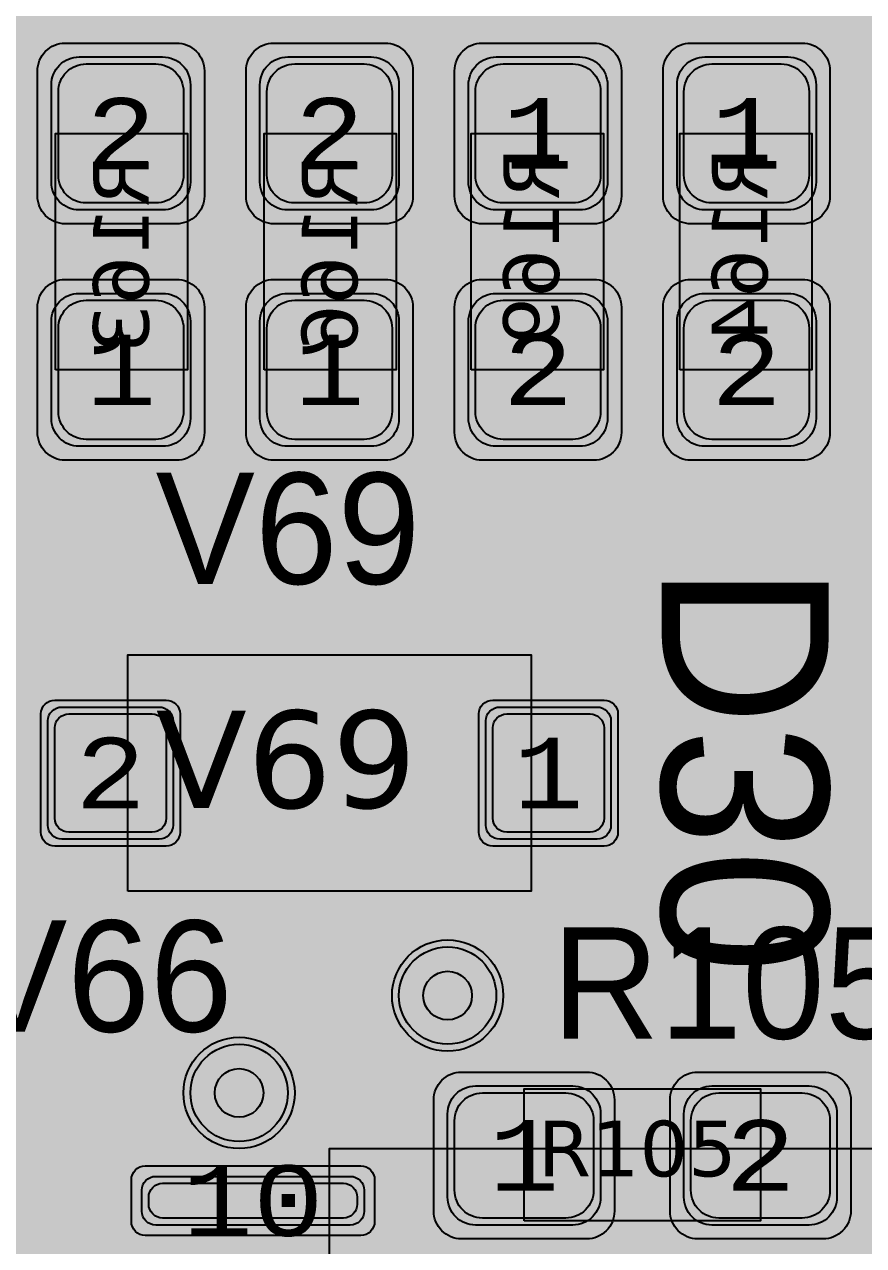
# Model space of a CAD drawing. Extents: x -28 to 199, y -61 to 255.
# Drawn here: x 151.06 to 157.09, y 168.1 to 176.88 of the extents above; entities that cross this region are included whole.
import ezdxf
from ezdxf.enums import TextEntityAlignment as Align

# ---------------------------------------------------------------- set-up
doc = ezdxf.new("R2010")
doc.units = 0
doc.header["$MEASUREMENT"] = 0
for name, color, linetype in [('ASSEMBLY_OUTLINES_BTM', 191, 'CONTINUOUS'), ('ASSEMBLY_OUTLINES_TOP', 102, 'CONTINUOUS'), ('ASSEMBLY_PART_NUMBERS_BTM', 191, 'CONTINUOUS'), ('ASSEMBLY_PART_NUMBERS_TOP', 102, 'CONTINUOUS'), ('ASSEMBLY_REF_DES_BTM', 191, 'CONTINUOUS'), ('ASSEMBLY_REF_DES_TOP', 102, 'CONTINUOUS'), ('DRILL_DRAWING', 21, 'CONTINUOUS'), ('GENERATED_SILKSCREEN_BTM', 255, 'CONTINUOUS'), ('GENERATED_SILKSCREEN_TOP', 140, 'CONTINUOUS'), ('PART_PADS_SMD_BTM', 10, 'CONTINUOUS'), ('PART_PADS_SMD_TOP', 150, 'CONTINUOUS'), ('PIN_NUMBERS_BTM', 8, 'CONTINUOUS'), ('PIN_NUMBERS_TOP', 8, 'CONTINUOUS'), ('PLACEMENT_OUTLINES_BTM', 222, 'CONTINUOUS'), ('PLACEMENT_OUTLINES_TOP', 130, 'CONTINUOUS'), ('PLANE_DATA_LAYER_TOP', 150, 'CONTINUOUS'), ('PLANE_SHAPES_LAYER_2', 230, 'CONTINUOUS'), ('PLANE_SHAPES_LAYER_3', 81, 'CONTINUOUS'), ('PLANE_SHAPES_LAYER_TOP', 150, 'CONTINUOUS'), ('SILKSCREEN_OUTLINES_BTM', 211, 'CONTINUOUS'), ('SILKSCREEN_OUTLINES_TOP', 150, 'CONTINUOUS'), ('SILKSCREEN_REF_DES_BTM', 211, 'CONTINUOUS'), ('SILKSCREEN_REF_DES_TOP', 150, 'CONTINUOUS'), ('SOLDERMASK_PADS_BTM', 12, 'CONTINUOUS'), ('SOLDERMASK_PADS_TOP', 180, 'CONTINUOUS'), ('SOLDERPASTE_PADS_BTM', 12, 'CONTINUOUS'), ('SOLDERPASTE_PADS_TOP', 180, 'CONTINUOUS'), ('TRACES_LAYER_2', 230, 'CONTINUOUS'), ('TRACES_LAYER_BOTTOM', 10, 'CONTINUOUS'), ('TRACES_LAYER_TOP', 150, 'CONTINUOUS'), ('VIA_HOLES_LAYER_2', 30, 'CONTINUOUS'), ('VIA_HOLES_LAYER_3', 30, 'CONTINUOUS'), ('VIA_HOLES_LAYER_BOTTOM', 30, 'CONTINUOUS'), ('VIA_HOLES_LAYER_TOP', 30, 'CONTINUOUS'), ('VIA_PADS_LAYER_2', 230, 'CONTINUOUS'), ('VIA_PADS_LAYER_3', 81, 'CONTINUOUS'), ('VIA_PADS_LAYER_BOTTOM', 10, 'CONTINUOUS'), ('VIA_PADS_LAYER_TOP', 150, 'CONTINUOUS')]:
    doc.layers.add(name, color=color, linetype=linetype)
doc.styles.add('COURIER_NEW', font='COUR.TTF')
doc.styles.add('VERDANA', font='verdana.TTF')
doc.styles.add('VERIBEST_GERBER_0', font='txt')

msp = doc.modelspace()

# ---------------------------------------------------------------- hatches: boundary and pattern name
at = {"layer": 'PLANE_DATA_LAYER_TOP'}
h = msp.add_hatch(color=256, dxfattribs=at)
h.paths.add_polyline_path([(169.5, 170.5762, -0.414213562373095), (169.4238, 170.5), (162.148472, 170.5, -0.1989133663344686), (162.09459, 170.522318), (161.772318, 170.84459, -0.198909955685367), (161.75, 170.898471), (161.75, 172.953862, -0.7480290918849526), (161.890244, 172.995151, 0.7480293216192154), (168.7, 175), (168.7, 175.000019, 0.9899629633385255), (161.300753, 175.074662, -0.4083137291548032), (161.224569, 175), (154.8262, 175, -0.414213562373095), (154.75, 175.0762), (154.75, 176.999992, 0.414213562373095), (154.749992, 177), (150.8262, 177, -0.414213562373095), (150.75, 177.0762), (150.75, 180.551331, -0.198909955685367), (150.772318, 180.605212), (153.144788, 182.977682, -0.1989133663344687), (153.19867, 183), (153.447913, 183, -0.7613576683879826), (153.487003, 182.858391, 0.2639141789224433), (153, 182.000001), (153, 182, 0.6295044454666773), (154.626092, 181.220251, -0.6295033319639212), (154.75, 181.160834), (154.75, 180.750008, 0.414213562373095), (154.750008, 180.75), (169.4238, 180.75, -0.414213562373095), (169.5, 180.6738)], flags=0)
h.paths.add_polyline_path([(155.1, 179.2, -0.9999999999999999), (156.29999999999998, 179.2, -0.9999999999999999)], flags=0)
at = {"layer": 'PLANE_SHAPES_LAYER_2'}
h = msp.add_hatch(color=256, dxfattribs=at)
h.paths.add_polyline_path([(169.5, 129.25), (149.5, 129.25), (142.25, 122), (142.25, 90.5), (147.5, 90.5), (147.5, 80), (154, 80), (154, 69.25), (131.75, 69.25), (131.75, 73.25), (121.25, 73.25), (121.25, 81), (110.5, 81), (110.5, 125.75), (106.5, 125.75), (106.5, 128.75), (93.5, 128.75), (93.5, 120.25), (91.75, 120.25), (91.75, 121.5), (80, 121.5), (80, 118.25), (73.25, 118.25), (73.25, 124.5), (67.5, 124.5), (67.5, 128), (57.75, 128), (57.75, 120.25), (55.25, 120.25), (55.25, 121.5), (47.5, 121.5), (47.5, 119), (35, 119), (35, 134.75), (32.75, 134.75), (32.75, 159.75), (29.25, 159.75), (29.25, 175.25), (22.5, 175.25), (22.5, 195.25), (17.25, 195.25), (17.25, 198), (22.5, 198), (22.5, 216.5), (40.25, 216.5), (40.25, 235.5), (54.5, 235.5), (54.5, 254), (87.25, 254), (87.25, 236.25), (86.25, 236.25), (86.25, 228.75), (81, 228.75), (81, 218.75), (95.25, 218.75), (95.25, 194.5), (87, 194.5), (87, 172), (131.1, 172), (131.1, 208.75), (115.5, 208.75), (115.5, 213.75), (106.75, 213.75), (106.75, 218.75), (110.25, 222.25), (110.25, 226.25), (142.5, 226.25), (142.5, 221.5), (160.5, 221.5), (160.5, 240.75), (169.5, 240.75)])
h.paths.add_polyline_path([(35.5, 149.5), (41.75, 149.5), (41.75, 152), (39.25, 152), (39.25, 154), (37.75, 154), (37.75, 152), (35.5, 152)], flags=16)
h.paths.add_polyline_path([(37.5, 125.75), (37.5, 128.75), (42.75, 128.75), (42.75, 125.75)], flags=16)
h.paths.add_polyline_path([(52, 127.75), (52, 130.75), (54.25, 130.75), (54.25, 127.75)], flags=16)
h.paths.add_polyline_path([(50.75, 219.5), (50.75, 226.5), (71.75, 226.5), (71.75, 219.5)], flags=16)
h.paths.add_polyline_path([(66.5, 150.75), (66.5, 177.5), (72.25, 177.5), (72.25, 150.75)], flags=16)
h.paths.add_polyline_path([(47.25, 185.25), (73, 185.25), (73, 188.25), (70.25, 188.25), (70.25, 191), (47.25, 191)], flags=16)
h.paths.add_polyline_path([(84.5, 208), (84.5, 212.75), (85, 212.75), (85, 208)], flags=16)
h.paths.add_polyline_path([(61.5, 137.25), (87.75, 137.25), (87.75, 140.5), (84.75, 140.5), (84.75, 143), (61.5, 143)], flags=16)
h.paths.add_polyline_path([(88.75, 127), (88.75, 130), (91, 130), (91, 127)], flags=16)
h.paths.add_polyline_path([(85.5, 130.25), (85.5, 132.5), (91, 132.5), (91, 130.25)], flags=16)
h.paths.add_polyline_path([(108.75, 142.25), (135.75, 142.25), (135.75, 145.75), (132.25, 145.75), (132.25, 149), (108.75, 149)], flags=16)
h.paths.add_polyline_path([(114.25, 126.75), (140.75, 126.75), (140.75, 129.75), (137.25, 129.75), (137.25, 133), (114.25, 133)], flags=16)
h.paths.add_polyline_path([(155.25, 180.25), (166.25, 180.25), (166.25, 186.25), (152.25, 186.25), (152.25, 183), (155.25, 183)], flags=16)
at = {"layer": 'PLANE_SHAPES_LAYER_3'}
h = msp.add_hatch(color=256, dxfattribs=at)
h.paths.add_polyline_path([(169.5, 129.25), (149.5, 129.25), (142.25, 122), (142.25, 90.5), (147.5, 90.5), (147.5, 80), (154, 80), (154, 69.25), (131.75, 69.25), (131.75, 73.25), (121.25, 73.25), (121.25, 81), (110.5, 81), (110.5, 125.75), (106.5, 125.75), (106.5, 128.75), (93.5, 128.75), (93.5, 120.25), (91.75, 120.25), (91.75, 121.5), (80, 121.5), (80, 118.25), (73.25, 118.25), (73.25, 124.5), (67.5, 124.5), (67.5, 127.75), (58.25, 127.75), (58.25, 130.25), (88.75, 130.25), (88.75, 127), (91, 127), (91, 132.5), (55, 132.5), (55, 131.25), (52, 131.25), (52, 127.75), (55, 127.75), (55, 127.25), (57.75, 127.25), (57.75, 120.25), (55.25, 120.25), (55.25, 121.5), (47.5, 121.5), (47.5, 119), (35, 119), (35, 134.75), (32.75, 134.75), (32.75, 159.75), (29.25, 159.75), (29.25, 175.25), (22.5, 175.25), (22.5, 195.25), (17.25, 195.25), (17.25, 198), (22.5, 198), (22.5, 216.5), (40.25, 216.5), (40.25, 235.5), (54.5, 235.5), (54.5, 254), (87.25, 254), (87.25, 236.25), (86.25, 236.25), (86.25, 228.75), (81, 228.75), (81, 218.75), (95.25, 218.75), (95.25, 194.5), (87, 194.5), (87, 172), (131.1, 172), (131.1, 208.75), (115.5, 208.75), (115.5, 213.75), (106.75, 213.75), (106.75, 218.75), (110.25, 222.25), (110.25, 226.25), (142.5, 226.25), (142.5, 221.5), (160.5, 221.5), (160.5, 240.75), (169.5, 240.75)])
h.paths.add_polyline_path([(35.5, 149.5), (41.75, 149.5), (41.75, 152), (39.25, 152), (39.25, 154), (37.75, 154), (37.75, 152), (35.5, 152)], flags=16)
h.paths.add_polyline_path([(37.5, 125.75), (37.5, 128.75), (42.75, 128.75), (42.75, 125.75)], flags=16)
h.paths.add_polyline_path([(50.75, 219.5), (50.75, 226.5), (71.75, 226.5), (71.75, 219.5)], flags=16)
h.paths.add_polyline_path([(66.5, 150.75), (66.5, 177.5), (72.25, 177.5), (72.25, 150.75)], flags=16)
h.paths.add_polyline_path([(47.25, 185.25), (73, 185.25), (73, 188.25), (70.25, 188.25), (70.25, 191), (47.25, 191)], flags=16)
h.paths.add_polyline_path([(84.5, 208), (84.5, 212.75), (85, 212.75), (85, 208)], flags=16)
h.paths.add_polyline_path([(61.5, 137.25), (87.75, 137.25), (87.75, 140.5), (84.75, 140.5), (84.75, 143), (61.5, 143)], flags=16)
h.paths.add_polyline_path([(108.75, 142.25), (135.75, 142.25), (135.75, 145.75), (132.25, 145.75), (132.25, 149), (108.75, 149)], flags=16)
h.paths.add_polyline_path([(114.25, 126.75), (140.75, 126.75), (140.75, 129.75), (137.25, 129.75), (137.25, 133), (114.25, 133)], flags=16)
h.paths.add_polyline_path([(155.25, 180.25), (166.25, 180.25), (166.25, 186.25), (152.25, 186.25), (152.25, 183), (155.25, 183)], flags=16)
at = {"layer": 'VIA_HOLES_LAYER_2'}
h = msp.add_hatch(color=256, dxfattribs=at)
edge = h.paths.add_edge_path()
edge.add_arc((154.1, 169.9), 0.175, 0, 360)
h = msp.add_hatch(color=256, dxfattribs=at)
edge = h.paths.add_edge_path()
edge.add_arc((152.6, 169.2), 0.175, 0, 360)
at = {"layer": 'VIA_HOLES_LAYER_3'}
h = msp.add_hatch(color=256, dxfattribs=at)
edge = h.paths.add_edge_path()
edge.add_arc((154.1, 169.9), 0.175, 0, 360)
h = msp.add_hatch(color=256, dxfattribs=at)
edge = h.paths.add_edge_path()
edge.add_arc((152.6, 169.2), 0.175, 0, 360)
at = {"layer": 'VIA_HOLES_LAYER_BOTTOM'}
h = msp.add_hatch(color=256, dxfattribs=at)
edge = h.paths.add_edge_path()
edge.add_arc((154.1, 169.9), 0.175, 0, 360)
h = msp.add_hatch(color=256, dxfattribs=at)
edge = h.paths.add_edge_path()
edge.add_arc((152.6, 169.2), 0.175, 0, 360)
at = {"layer": 'VIA_HOLES_LAYER_TOP'}
h = msp.add_hatch(color=256, dxfattribs=at)
edge = h.paths.add_edge_path()
edge.add_arc((154.1, 169.9), 0.175, 0, 360)
h = msp.add_hatch(color=256, dxfattribs=at)
edge = h.paths.add_edge_path()
edge.add_arc((152.6, 169.2), 0.175, 0, 360)

# ---------------------------------------------------------------- linework, layer by layer
at = {"layer": 'ASSEMBLY_OUTLINES_BTM'}
for points in [[(151.28, 174.4), (151.28, 176.1), (152.23, 176.1), (152.23, 174.4)], [(152.78, 174.4), (152.78, 176.1), (153.73, 176.1), (153.73, 174.4)], [(154.27, 174.4), (154.27, 176.1), (155.22, 176.1), (155.22, 174.4)], [(155.77, 174.4), (155.77, 176.1), (156.72, 176.1), (156.72, 174.4)]]:
    msp.add_lwpolyline(points, close=True, dxfattribs=at)
at = {"layer": 'ASSEMBLY_OUTLINES_BTM', "const_width": 0.2}
msp.add_lwpolyline([(153.25, 162.2), (153.25, 168.8), (157.75, 168.8), (157.75, 162.2)], close=True, dxfattribs=at)
at = {"layer": 'ASSEMBLY_OUTLINES_TOP'}
for points in [[(151.8, 170.65), (151.8, 172.35), (154.7, 172.35), (154.7, 170.65)], [(154.65, 168.28), (154.65, 169.23), (156.35, 169.23), (156.35, 168.28)]]:
    msp.add_lwpolyline(points, close=True, dxfattribs=at)
at = {"layer": 'ASSEMBLY_OUTLINES_TOP', "const_width": 0.1}
msp.add_lwpolyline([(154.25, 170.75), (154.25, 172.25)], dxfattribs=at)
at = {"layer": 'GENERATED_SILKSCREEN_BTM', "const_width": 0.15}
for points in [[(151.280005, 174.966164, 1.1642e-05), (151.279995, 174.966156), (151.279995, 175.533844, 1.1642e-05), (151.280005, 175.533836), (151.280005, 174.966164)], [(152.230005, 174.957902, 1.22306e-05), (152.229995, 174.957911), (152.229995, 175.542089, 1.22306e-05), (152.230005, 175.542098), (152.230005, 174.957902)], [(152.780005, 174.966164, 1.1642e-05), (152.779995, 174.966156), (152.779995, 175.533844, 1.1642e-05), (152.780005, 175.533836), (152.780005, 174.966164)], [(153.730005, 174.957902, 1.22306e-05), (153.729995, 174.957911), (153.729995, 175.542089, 1.22306e-05), (153.730005, 175.542098), (153.730005, 174.957902)], [(154.270005, 174.957911, 1.22306e-05), (154.269995, 174.957902), (154.269995, 175.542098, 1.22306e-05), (154.270005, 175.542089), (154.270005, 174.957911)], [(155.220005, 174.966156, 1.1642e-05), (155.219995, 174.966164), (155.219995, 175.533836, 1.1642e-05), (155.220005, 175.533844), (155.220005, 174.966156)], [(155.770005, 174.957911, 1.22306e-05), (155.769995, 174.957902), (155.769995, 175.542098, 1.22306e-05), (155.770005, 175.542089), (155.770005, 174.957911)], [(156.720005, 174.966156, 1.1642e-05), (156.719995, 174.966164), (156.719995, 175.533836, 1.1642e-05), (156.720005, 175.533844), (156.720005, 174.966156)], [(157.750005, 168.675), (157.749995, 168.675), (157.749995, 168.799995), (153.250005, 168.799995), (153.250005, 168.675), (153.249995, 168.675), (153.249995, 168.8, -0.4142135624), (153.25, 168.800005), (157.75, 168.800005, -0.4142135624), (157.750005, 168.8), (157.750005, 168.675)]]:
    msp.add_lwpolyline(points, format="xyb", dxfattribs=at)
for points in [[(155.64, 172.1918), (155.6376, 172.1978), (155.6364, 172.2014), (155.6352, 172.2074), (155.6352, 172.8146), (155.6376, 172.823), (155.6436, 172.829), (155.6508, 172.8362), (155.6592, 172.8386), (156.8112, 172.8386), (156.8208, 172.8362), (156.8268, 172.829), (156.834, 172.823), (156.8352, 172.8146), (156.8352, 172.2074), (156.8352, 172.2026), (156.834, 172.2002), (156.8328, 172.1966), (156.8304, 172.1918), (156.666, 171.989), (156.6612, 171.9854), (156.6588, 171.9842), (156.6528, 171.9818), (156.6468, 171.9806), (155.8236, 171.9806), (155.8176, 171.9818), (155.814, 171.9842), (155.8104, 171.9842), (155.8092, 171.9854), (155.808, 171.9878), (155.8044, 171.989), (155.64, 172.1918)], [(155.6844, 172.7882), (155.6844, 172.2158), (155.8356, 172.0286), (156.6348, 172.0286), (156.786, 172.2158), (156.786, 172.7882), (155.6844, 172.7882)], [(156.8304, 171.491), (156.666, 171.6938), (156.66, 171.6998), (156.6564, 171.701), (156.6528, 171.701), (156.6444, 171.6998), (156.636, 171.695), (156.63, 171.689), (156.6252, 171.6818), (156.624, 171.6734), (156.6264, 171.665), (156.786, 171.4694), (156.786, 171.0818), (156.6348, 170.8946), (156.4116, 170.8946), (156.2592, 171.0794), (156.2592, 171.2786), (156.2568, 171.2882), (156.252, 171.2942), (156.2436, 171.2978), (156.2352, 171.299), (156.2268, 171.2978), (156.2184, 171.2942), (156.2136, 171.2882), (156.2112, 171.2786), (156.2112, 171.0794), (156.0588, 170.8946), (155.8356, 170.8946), (155.6844, 171.0818), (155.6844, 171.4694), (155.844, 171.665), (155.8464, 171.6734), (155.8452, 171.6818), (155.8416, 171.689), (155.8344, 171.695), (155.8272, 171.6998), (155.8188, 171.701), (155.814, 171.701), (155.8104, 171.6998), (155.8044, 171.6938), (155.64, 171.491), (155.6388, 171.4874), (155.6376, 171.4838), (155.6364, 171.4826), (155.6352, 171.4778), (155.6352, 171.0734), (155.6364, 171.0674), (155.6376, 171.065), (155.6388, 171.0614), (155.64, 171.0578), (155.8044, 170.855), (155.8104, 170.8514), (155.8152, 170.8502), (155.8188, 170.8478), (155.8236, 170.8466), (156.0708, 170.8466), (156.0744, 170.8478), (156.0828, 170.8502), (156.0888, 170.8514), (156.0912, 170.855), (156.2352, 171.0314), (156.3792, 170.855), (156.3816, 170.8538), (156.384, 170.8514), (156.3852, 170.8502), (156.3876, 170.8502), (156.396, 170.8478), (156.3996, 170.8466), (156.6468, 170.8466), (156.6528, 170.8478), (156.6576, 170.8502), (156.6624, 170.8514), (156.666, 170.855), (156.8304, 171.0578), (156.8328, 171.0626), (156.834, 171.0638), (156.834, 171.0674), (156.8352, 171.0686), (156.8352, 171.0698), (156.8352, 171.0734), (156.8352, 171.4778), (156.834, 171.4826), (156.8328, 171.4874), (156.8304, 171.491)], [(155.8044, 170.5586), (155.64, 170.357), (155.6388, 170.3522), (155.6376, 170.3486), (155.6364, 170.3474), (155.6352, 170.3426), (155.6352, 169.9382), (155.6364, 169.9334), (155.6364, 169.9322), (155.6376, 169.931), (155.6388, 169.9274), (155.64, 169.9226), (155.8044, 169.721), (155.8104, 169.7174), (155.8152, 169.7162), (155.8188, 169.7138), (155.8236, 169.7126), (156.6468, 169.7126), (156.6504, 169.7138), (156.6588, 169.7162), (156.6612, 169.7174), (156.666, 169.721), (156.8304, 169.9226), (156.8316, 169.9274), (156.8328, 169.9298), (156.834, 169.9322), (156.8352, 169.9346), (156.8352, 169.9382), (156.8352, 170.3426), (156.834, 170.3474), (156.8328, 170.3522), (156.8304, 170.357), (156.666, 170.5586), (156.6636, 170.561), (156.6624, 170.5634), (156.6588, 170.5658), (156.6504, 170.5682), (156.6468, 170.5694), (155.8236, 170.5694), (155.8188, 170.5682), (155.8152, 170.5658), (155.8104, 170.5634), (155.8044, 170.5586)], [(155.8356, 170.5202), (156.6348, 170.5202), (156.6948, 170.4494), (155.748, 169.8686), (155.6844, 169.9478), (155.6844, 170.3354), (155.8356, 170.5202)], [(156.726, 170.411), (156.786, 170.3354), (156.786, 169.9478), (156.6348, 169.7606), (155.8356, 169.7606), (155.7792, 169.8314), (156.726, 170.411)]]:
    msp.add_lwpolyline(points, dxfattribs=at)
msp.add_lwpolyline([(153.249995, 168.025), (153.249995, 168.175), (153.250005, 168.175), (153.250005, 168.025)], close=True, dxfattribs=at)
at = {"layer": 'GENERATED_SILKSCREEN_TOP', "const_width": 0.15}
for points in [[(152.4268, 172.8464), (152.4052, 172.8464), (152.4004, 172.8472), (152.3964, 172.8496), (152.3924, 172.8528), (152.3908, 172.8576), (152.1308, 173.6248), (152.13, 173.6312), (152.1324, 173.636), (152.1372, 173.64), (152.1428, 173.6432), (152.1484, 173.644), (152.154, 173.6432), (152.1588, 173.6408), (152.162, 173.6352), (152.4156, 172.8808), (152.6708, 173.6352), (152.674, 173.6408), (152.6788, 173.6432), (152.6844, 173.644), (152.69, 173.6432), (152.6956, 173.64), (152.6996, 173.636), (152.7012, 173.6312), (152.7004, 173.6248), (152.442, 172.8576), (152.4396, 172.8528), (152.4348, 172.8496), (152.4316, 172.8472), (152.4268, 172.8464)], [(153.2948, 173.6432), (153.4292, 173.5336), (153.4332, 173.5296), (153.434, 173.5232), (153.4332, 173.5184), (153.4316, 173.5144), (153.4292, 173.5112), (153.4252, 173.508), (153.4212, 173.5056), (153.4172, 173.5048), (153.4132, 173.5048), (153.41, 173.5072), (153.2788, 173.6136), (153.0196, 173.6136), (152.8964, 173.5128), (152.8964, 173.2256), (153.0052, 173.3144), (153.0084, 173.3152), (153.01, 173.316), (153.0108, 173.316), (153.0108, 173.3168), (153.0148, 173.3176), (153.2844, 173.3176), (153.2876, 173.3168), (153.2876, 173.316), (153.2892, 173.316), (153.2916, 173.3152), (153.294, 173.3144), (153.4292, 173.2056), (153.43, 173.2032), (153.4316, 173.2024), (153.4324, 173.2016), (153.4324, 173.2), (153.434, 173.1944), (153.4348, 173.192), (153.4348, 172.972), (153.434, 172.968), (153.4324, 172.9648), (153.4316, 172.9616), (153.4292, 172.9592), (153.2948, 172.8496), (153.2908, 172.848), (153.29, 172.8472), (153.2884, 172.8472), (153.2868, 172.8464), (153.286, 172.8464), (153.2844, 172.8464), (153.0148, 172.8464), (153.0116, 172.8472), (153.0084, 172.848), (153.0052, 172.8496), (152.8708, 172.9592), (152.8692, 172.9608), (152.8676, 172.9616), (152.866, 172.964), (152.8644, 172.9696), (152.8636, 172.972), (152.8636, 173.5208), (152.8644, 173.5248), (152.866, 173.528), (152.8676, 173.5296), (152.8692, 173.5312), (152.8708, 173.5336), (153.0052, 173.6432), (153.0084, 173.644), (153.0108, 173.6448), (153.0116, 173.6456), (153.0148, 173.6464), (153.2844, 173.6464), (153.2876, 173.6456), (153.2884, 173.6456), (153.2892, 173.6448), (153.2916, 173.644), (153.2948, 173.6432)], [(153.7612, 172.8496), (153.6268, 172.9592), (153.6228, 172.9632), (153.622, 172.9656), (153.622, 172.968), (153.6228, 172.9736), (153.626, 172.9792), (153.6292, 172.9832), (153.634, 172.9864), (153.6396, 172.9872), (153.6452, 172.9856), (153.7756, 172.8792), (154.034, 172.8792), (154.1588, 172.98), (154.1588, 173.2672), (154.05, 173.1792), (154.0468, 173.1776), (154.046, 173.1768), (154.0436, 173.176), (154.0404, 173.176), (153.7708, 173.176), (153.7676, 173.176), (153.7628, 173.1776), (153.7612, 173.1792), (153.6268, 173.288), (153.6252, 173.2888), (153.6236, 173.2904), (153.622, 173.2928), (153.6204, 173.2984), (153.6196, 173.3016), (153.6196, 173.5208), (153.6204, 173.5248), (153.622, 173.528), (153.6236, 173.5304), (153.6252, 173.5312), (153.6268, 173.5336), (153.7612, 173.6432), (153.7644, 173.644), (153.7668, 173.6448), (153.7676, 173.6456), (153.7708, 173.6464), (154.0404, 173.6464), (154.0436, 173.6456), (154.0444, 173.6456), (154.0452, 173.6448), (154.0476, 173.644), (154.0508, 173.6432), (154.1852, 173.5336), (154.1876, 173.5296), (154.1884, 173.5264), (154.19, 173.524), (154.1908, 173.5208), (154.1908, 172.972), (154.19, 172.9696), (154.1884, 172.964), (154.1876, 172.9624), (154.1852, 172.9592), (154.0508, 172.8496), (154.0468, 172.848), (154.046, 172.8472), (154.0444, 172.8472), (154.0428, 172.8464), (154.042, 172.8464), (154.0404, 172.8464), (153.7708, 172.8464), (153.7676, 172.8472), (153.7644, 172.848), (153.7612, 172.8496)], [(153.6524, 173.5128), (153.6524, 173.3096), (153.7756, 173.208), (154.034, 173.208), (154.1588, 173.3096), (154.1588, 173.5128), (154.034, 173.6136), (153.7756, 173.6136), (153.6524, 173.5128)], [(152.8964, 173.184), (152.8964, 172.98), (153.0196, 172.8792), (153.278, 172.8792), (153.4028, 172.98), (153.4028, 173.184), (153.278, 173.2856), (153.0196, 173.2856), (152.8964, 173.184)], [(155.8288, 169.6092), (155.8224, 169.6076), (155.8192, 169.6044), (155.8168, 169.5988), (155.816, 169.5924), (155.8168, 169.5868), (155.8192, 169.5812), (155.8224, 169.5772), (155.8288, 169.5764), (156.1408, 169.5764), (156.1464, 169.5772), (156.1512, 169.5812), (156.1536, 169.5868), (156.1544, 169.5924), (156.1536, 169.5988), (156.1512, 169.6044), (156.1464, 169.6076), (156.1408, 169.6092), (156, 169.6092), (156, 170.3604), (155.9992, 170.366), (155.9968, 170.37), (155.9928, 170.3724), (155.9872, 170.3732), (155.9832, 170.374), (155.9792, 170.374), (155.976, 170.3724), (155.9728, 170.3692), (155.8168, 170.15), (155.8144, 170.1444), (155.8144, 170.1388), (155.8168, 170.134), (155.8208, 170.13), (155.8256, 170.1268), (155.8312, 170.1252), (155.8344, 170.1252), (155.8368, 170.126), (155.8408, 170.1308), (155.9688, 170.31), (155.9688, 169.6092), (155.8288, 169.6092)], [(151.0768, 169.6264), (151.0552, 169.6264), (151.0504, 169.6272), (151.0464, 169.6296), (151.0424, 169.6328), (151.0408, 169.6376), (150.7808, 170.4048)], [(150.812, 170.4152), (151.0656, 169.6608), (151.3208, 170.4152), (151.324, 170.4208), (151.3288, 170.4232), (151.3344, 170.424), (151.34, 170.4232), (151.3456, 170.42), (151.3496, 170.416), (151.3512, 170.4112), (151.3504, 170.4048), (151.092, 169.6376), (151.0896, 169.6328), (151.0848, 169.6296), (151.0816, 169.6272), (151.0768, 169.6264)], [(151.9448, 170.4232), (152.0792, 170.3136), (152.0832, 170.3096), (152.084, 170.3032), (152.0832, 170.2984), (152.0816, 170.2944), (152.0792, 170.2912), (152.0752, 170.288), (152.0712, 170.2856), (152.0672, 170.2848), (152.0632, 170.2848), (152.06, 170.2872), (151.9288, 170.3936), (151.6696, 170.3936), (151.5464, 170.2928), (151.5464, 170.0056), (151.6552, 170.0944), (151.6584, 170.0952), (151.66, 170.096), (151.6608, 170.096), (151.6608, 170.0968), (151.6648, 170.0976), (151.9344, 170.0976), (151.9376, 170.0968), (151.9376, 170.096), (151.9392, 170.096), (151.9416, 170.0952), (151.944, 170.0944), (152.0792, 169.9856), (152.08, 169.9832), (152.0816, 169.9824), (152.0824, 169.9816), (152.0824, 169.98), (152.084, 169.9744), (152.0848, 169.972), (152.0848, 169.752), (152.084, 169.748), (152.0824, 169.7448), (152.0816, 169.7416), (152.0792, 169.7392), (151.9448, 169.6296), (151.9408, 169.628), (151.94, 169.6272), (151.9384, 169.6272), (151.9368, 169.6264), (151.936, 169.6264), (151.9344, 169.6264), (151.6648, 169.6264), (151.6616, 169.6272), (151.6584, 169.628), (151.6552, 169.6296), (151.5208, 169.7392), (151.5192, 169.7408), (151.5176, 169.7416), (151.516, 169.744), (151.5144, 169.7496), (151.5136, 169.752), (151.5136, 170.3008), (151.5144, 170.3048), (151.516, 170.308), (151.5176, 170.3096), (151.5192, 170.3112), (151.5208, 170.3136), (151.6552, 170.4232), (151.6584, 170.424), (151.6608, 170.4248), (151.6616, 170.4256), (151.6648, 170.4264), (151.9344, 170.4264), (151.9376, 170.4256), (151.9384, 170.4256), (151.9392, 170.4248), (151.9416, 170.424), (151.9448, 170.4232)], [(152.7008, 170.4232), (152.8352, 170.3136), (152.8392, 170.3096), (152.84, 170.3032), (152.8392, 170.2984), (152.8376, 170.2944), (152.8352, 170.2912), (152.8312, 170.288), (152.8272, 170.2856), (152.8232, 170.2848), (152.8192, 170.2848), (152.816, 170.2872), (152.6848, 170.3936), (152.4256, 170.3936), (152.3024, 170.2928), (152.3024, 170.0056), (152.4112, 170.0944), (152.4144, 170.0952), (152.416, 170.096), (152.4168, 170.096), (152.4168, 170.0968), (152.4208, 170.0976), (152.6904, 170.0976), (152.6936, 170.0968), (152.6936, 170.096), (152.6952, 170.096), (152.6976, 170.0952), (152.7, 170.0944), (152.8352, 169.9856), (152.836, 169.9832), (152.8376, 169.9824), (152.8384, 169.9816), (152.8384, 169.98), (152.84, 169.9744), (152.8408, 169.972), (152.8408, 169.752), (152.84, 169.748), (152.8384, 169.7448), (152.8376, 169.7416), (152.8352, 169.7392), (152.7008, 169.6296), (152.6968, 169.628), (152.696, 169.6272), (152.6944, 169.6272), (152.6928, 169.6264), (152.692, 169.6264), (152.6904, 169.6264), (152.4208, 169.6264), (152.4176, 169.6272), (152.4144, 169.628), (152.4112, 169.6296), (152.2768, 169.7392), (152.2752, 169.7408), (152.2736, 169.7416), (152.272, 169.744), (152.2704, 169.7496), (152.2696, 169.752), (152.2696, 170.3008), (152.2704, 170.3048), (152.272, 170.308), (152.2736, 170.3096), (152.2752, 170.3112), (152.2768, 170.3136), (152.4112, 170.4232), (152.4144, 170.424), (152.4168, 170.4248), (152.4176, 170.4256), (152.4208, 170.4264), (152.6904, 170.4264), (152.6936, 170.4256), (152.6944, 170.4256), (152.6952, 170.4248), (152.6976, 170.424), (152.7008, 170.4232)], [(155.524, 170.0724), (155.5264, 170.074), (155.5272, 170.078), (155.5296, 170.082), (155.5296, 170.086), (155.5296, 170.2508), (155.5296, 170.2548), (155.5272, 170.2572), (155.5272, 170.2596), (155.5264, 170.2604), (155.5256, 170.2612), (155.524, 170.2628), (155.388, 170.3732), (155.384, 170.3748), (155.3808, 170.3756), (155.3776, 170.3764), (154.9744, 170.3764), (154.9672, 170.3748), (154.9624, 170.3708), (154.9584, 170.366), (154.9568, 170.3604), (154.9568, 169.5924), (154.9584, 169.586), (154.9624, 169.582), (154.9672, 169.5796), (154.9728, 169.5788), (154.9792, 169.5796), (154.9848, 169.582), (154.9888, 169.586), (154.9904, 169.5924), (154.9904, 169.9604), (155.3664, 169.9604), (155.4976, 169.5876), (155.5008, 169.582), (155.5064, 169.5788), (155.5128, 169.578), (155.5176, 169.5796), (155.5224, 169.582), (155.5264, 169.586), (155.5288, 169.5916), (155.5272, 169.598), (155.396, 169.9708), (155.524, 170.0724)], [(154.9904, 170.3436), (155.3728, 170.3436), (155.4976, 170.2428), (155.4976, 170.094), (155.3728, 169.9924), (154.9904, 169.9924), (154.9904, 170.3436)], [(156.4488, 170.2636), (156.5832, 170.3732), (156.5864, 170.374), (156.5888, 170.3748), (156.5896, 170.3756), (156.5928, 170.3764), (156.8624, 170.3764), (156.8656, 170.3756), (156.8664, 170.3756), (156.8672, 170.3748), (156.8696, 170.374), (156.8728, 170.3732), (157.0072, 170.2636), (157.0096, 170.2596), (157.0104, 170.2564), (157.012, 170.254), (157.0128, 170.2508), (157.0128, 169.702), (157.012, 169.6996), (157.0104, 169.694), (157.0096, 169.6924), (157.0072, 169.6892), (156.8728, 169.5796), (156.8696, 169.5788), (156.868, 169.578), (156.8664, 169.5772), (156.8648, 169.5764), (156.8624, 169.5764), (156.5928, 169.5764), (156.5896, 169.5772), (156.5864, 169.578), (156.5832, 169.5796), (156.4488, 169.6892), (156.4472, 169.6908), (156.4456, 169.6916), (156.444, 169.694), (156.4424, 169.6996), (156.4416, 169.702), (156.4416, 170.2508), (156.4424, 170.254), (156.444, 170.2564), (156.4456, 170.2596), (156.4488, 170.2636)], [(156.4744, 170.2428), (156.4744, 169.71), (156.5216, 169.67), (156.9088, 170.3012), (156.856, 170.3436), (156.5976, 170.3436), (156.4744, 170.2428)], [(156.5472, 169.6492), (156.5976, 169.6092), (156.856, 169.6092), (156.9808, 169.71), (156.9808, 170.2428), (156.9336, 170.2804), (156.5472, 169.6492)], [(151.5464, 169.964), (151.5464, 169.76), (151.6696, 169.6592), (151.928, 169.6592), (152.0528, 169.76), (152.0528, 169.964), (151.928, 170.0656), (151.6696, 170.0656), (151.5464, 169.964)], [(152.3024, 169.964), (152.3024, 169.76), (152.4256, 169.6592), (152.684, 169.6592), (152.8088, 169.76), (152.8088, 169.964), (152.684, 170.0656), (152.4256, 170.0656), (152.3024, 169.964)]]:
    msp.add_lwpolyline(points, dxfattribs=at)
for points in [[(154.700005, 172.05), (154.699995, 172.05), (154.699995, 172.349995), (151.800005, 172.349995), (151.800005, 172.05), (151.799995, 172.05), (151.799995, 172.35, -0.4142135624), (151.8, 172.350005), (154.7, 172.350005, -0.4142135624), (154.700005, 172.35), (154.700005, 172.05)], [(154.700005, 170.65, -0.4142135624), (154.7, 170.649995), (151.8, 170.649995, -0.4142135624), (151.799995, 170.65), (151.799995, 170.95), (151.800005, 170.95), (151.800005, 170.650005), (154.699995, 170.650005), (154.699995, 170.95), (154.700005, 170.95), (154.700005, 170.65)], [(155.792098, 169.230005, 1.22306e-05), (155.792089, 169.229995), (155.207911, 169.229995, 1.22306e-05), (155.207902, 169.230005), (155.792098, 169.230005)], [(155.783844, 168.279995), (155.216156, 168.279995, 1.1642e-05), (155.216164, 168.280005), (155.783836, 168.280005, 1.1642e-05), (155.783844, 168.279995)]]:
    msp.add_lwpolyline(points, format="xyb", dxfattribs=at)
at = {"layer": 'PART_PADS_SMD_BTM'}
for points in [[(151.45, 175.55, -0.4142135624), (151.25, 175.75), (151.25, 176.45, -0.4142135624), (151.45, 176.65), (152.05, 176.65, -0.4142135624), (152.25, 176.45), (152.25, 175.75, -0.4142135624), (152.05, 175.55)], [(152.95, 175.55, -0.4142135624), (152.75, 175.75), (152.75, 176.45, -0.4142135624), (152.95, 176.65), (153.55, 176.65, -0.4142135624), (153.75, 176.45), (153.75, 175.75, -0.4142135624), (153.55, 175.55)], [(155.05, 176.65, -0.4142135624), (155.25, 176.45), (155.25, 175.75, -0.4142135624), (155.05, 175.55), (154.45, 175.55, -0.4142135624), (154.25, 175.75), (154.25, 176.45, -0.4142135624), (154.45, 176.65)], [(156.55, 176.65, -0.4142135624), (156.75, 176.45), (156.75, 175.75, -0.4142135624), (156.55, 175.55), (155.95, 175.55, -0.4142135624), (155.75, 175.75), (155.75, 176.45, -0.4142135624), (155.95, 176.65)], [(151.45, 173.85, -0.4142135624), (151.25, 174.05), (151.25, 174.75, -0.4142135624), (151.45, 174.95), (152.05, 174.95, -0.4142135624), (152.25, 174.75), (152.25, 174.05, -0.4142135624), (152.05, 173.85)], [(152.95, 173.85, -0.4142135624), (152.75, 174.05), (152.75, 174.75, -0.4142135624), (152.95, 174.95), (153.55, 174.95, -0.4142135624), (153.75, 174.75), (153.75, 174.05, -0.4142135624), (153.55, 173.85)], [(155.05, 174.95, -0.4142135624), (155.25, 174.75), (155.25, 174.05, -0.4142135624), (155.05, 173.85), (154.45, 173.85, -0.4142135624), (154.25, 174.05), (154.25, 174.75, -0.4142135624), (154.45, 174.95)], [(156.55, 174.95, -0.4142135624), (156.75, 174.75), (156.75, 174.05, -0.4142135624), (156.55, 173.85), (155.95, 173.85, -0.4142135624), (155.75, 174.05), (155.75, 174.75, -0.4142135624), (155.95, 174.95)], [(151.9, 168.5, -0.4142135624), (152, 168.6), (153.4, 168.6, -0.4142135624), (153.5, 168.5), (153.5, 168.35, -0.4142135624), (153.4, 168.25), (152, 168.25, -0.4142135624), (151.9, 168.35)]]:
    msp.add_lwpolyline(points, format="xyb", close=True, dxfattribs=at)
at = {"layer": 'PART_PADS_SMD_TOP'}
for points in [[(152.025, 171.975, -0.4142135624), (152.125, 171.875), (152.125, 171.125, -0.4142135624), (152.025, 171.025), (151.325, 171.025, -0.4142135624), (151.225, 171.125), (151.225, 171.875, -0.4142135624), (151.325, 171.975)], [(155.175, 171.975, -0.4142135624), (155.275, 171.875), (155.275, 171.125, -0.4142135624), (155.175, 171.025), (154.475, 171.025, -0.4142135624), (154.375, 171.125), (154.375, 171.875, -0.4142135624), (154.475, 171.975)], [(154.1, 169.05, -0.4142135624), (154.3, 169.25), (155, 169.25, -0.4142135624), (155.2, 169.05), (155.2, 168.45, -0.4142135624), (155, 168.25), (154.3, 168.25, -0.4142135624), (154.1, 168.45)], [(155.8, 169.05, -0.4142135624), (156, 169.25), (156.7, 169.25, -0.4142135624), (156.9, 169.05), (156.9, 168.45, -0.4142135624), (156.7, 168.25), (156, 168.25, -0.4142135624), (155.8, 168.45)]]:
    msp.add_lwpolyline(points, format="xyb", close=True, dxfattribs=at)
at = {"layer": 'PLACEMENT_OUTLINES_BTM'}
for points in [[(151.28, 174.4), (151.28, 176.1), (152.23, 176.1), (152.23, 174.4)], [(152.78, 174.4), (152.78, 176.1), (153.73, 176.1), (153.73, 174.4)], [(154.27, 174.4), (154.27, 176.1), (155.22, 176.1), (155.22, 174.4)], [(155.77, 174.4), (155.77, 176.1), (156.72, 176.1), (156.72, 174.4)], [(153.25, 162.2), (153.25, 168.8), (157.75, 168.8), (157.75, 162.2)]]:
    msp.add_lwpolyline(points, close=True, dxfattribs=at)
at = {"layer": 'PLACEMENT_OUTLINES_TOP'}
for points in [[(151.8, 170.65), (151.8, 172.35), (154.7, 172.35), (154.7, 170.65)], [(154.65, 168.28), (154.65, 169.23), (156.35, 169.23), (156.35, 168.28)]]:
    msp.add_lwpolyline(points, close=True, dxfattribs=at)
at = {"layer": 'PLANE_SHAPES_LAYER_TOP'}
msp.add_solid([(154.75, 175), (169.75, 175), (154.75, 180.75), (169.75, 180.75)], dxfattribs=at)
at = {"layer": 'SILKSCREEN_OUTLINES_BTM'}
for points in [[(151.28, 174.4), (151.28, 176.1), (152.23, 176.1), (152.23, 174.4)], [(152.78, 174.4), (152.78, 176.1), (153.73, 176.1), (153.73, 174.4)], [(154.27, 174.4), (154.27, 176.1), (155.22, 176.1), (155.22, 174.4)], [(155.77, 174.4), (155.77, 176.1), (156.72, 176.1), (156.72, 174.4)], [(153.25, 162.2), (153.25, 168.8), (157.75, 168.8), (157.75, 162.2)]]:
    msp.add_lwpolyline(points, close=True, dxfattribs=at)
at = {"layer": 'SILKSCREEN_OUTLINES_TOP'}
for points in [[(151.8, 170.65), (151.8, 172.35), (154.7, 172.35), (154.7, 170.65)], [(154.65, 168.28), (154.65, 169.23), (156.35, 169.23), (156.35, 168.28)]]:
    msp.add_lwpolyline(points, close=True, dxfattribs=at)
at = {"layer": 'SOLDERMASK_PADS_BTM'}
for points in [[(151.35, 175.45, -0.4142135624), (151.15, 175.65), (151.15, 176.55, -0.4142135624), (151.35, 176.75), (152.15, 176.75, -0.4142135624), (152.35, 176.55), (152.35, 175.65, -0.4142135624), (152.15, 175.45)], [(152.85, 175.45, -0.4142135624), (152.65, 175.65), (152.65, 176.55, -0.4142135624), (152.85, 176.75), (153.65, 176.75, -0.4142135624), (153.85, 176.55), (153.85, 175.65, -0.4142135624), (153.65, 175.45)], [(155.15, 176.75, -0.4142135624), (155.35, 176.55), (155.35, 175.65, -0.4142135624), (155.15, 175.45), (154.35, 175.45, -0.4142135624), (154.15, 175.65), (154.15, 176.55, -0.4142135624), (154.35, 176.75)], [(156.65, 176.75, -0.4142135624), (156.85, 176.55), (156.85, 175.65, -0.4142135624), (156.65, 175.45), (155.85, 175.45, -0.4142135624), (155.65, 175.65), (155.65, 176.55, -0.4142135624), (155.85, 176.75)], [(151.35, 173.75, -0.4142135624), (151.15, 173.95), (151.15, 174.85, -0.4142135624), (151.35, 175.05), (152.15, 175.05, -0.4142135624), (152.35, 174.85), (152.35, 173.95, -0.4142135624), (152.15, 173.75)], [(152.85, 173.75, -0.4142135624), (152.65, 173.95), (152.65, 174.85, -0.4142135624), (152.85, 175.05), (153.65, 175.05, -0.4142135624), (153.85, 174.85), (153.85, 173.95, -0.4142135624), (153.65, 173.75)], [(155.15, 175.05, -0.4142135624), (155.35, 174.85), (155.35, 173.95, -0.4142135624), (155.15, 173.75), (154.35, 173.75, -0.4142135624), (154.15, 173.95), (154.15, 174.85, -0.4142135624), (154.35, 175.05)], [(156.65, 175.05, -0.4142135624), (156.85, 174.85), (156.85, 173.95, -0.4142135624), (156.65, 173.75), (155.85, 173.75, -0.4142135624), (155.65, 173.95), (155.65, 174.85, -0.4142135624), (155.85, 175.05)], [(151.825, 168.575, -0.4142135624), (151.925, 168.675), (153.475, 168.675, -0.4142135624), (153.575, 168.575), (153.575, 168.275, -0.4142135624), (153.475, 168.175), (151.925, 168.175, -0.4142135624), (151.825, 168.275)]]:
    msp.add_lwpolyline(points, format="xyb", close=True, dxfattribs=at)
at = {"layer": 'SOLDERMASK_PADS_TOP'}
for points in [[(152.075, 172.025, -0.4142135624), (152.175, 171.925), (152.175, 171.075, -0.4142135624), (152.075, 170.975), (151.275, 170.975, -0.4142135624), (151.175, 171.075), (151.175, 171.925, -0.4142135624), (151.275, 172.025)], [(155.225, 172.025, -0.4142135624), (155.325, 171.925), (155.325, 171.075, -0.4142135624), (155.225, 170.975), (154.425, 170.975, -0.4142135624), (154.325, 171.075), (154.325, 171.925, -0.4142135624), (154.425, 172.025)], [(154, 169.15, -0.4142135624), (154.2, 169.35), (155.1, 169.35, -0.4142135624), (155.3, 169.15), (155.3, 168.35, -0.4142135624), (155.1, 168.15), (154.2, 168.15, -0.4142135624), (154, 168.35)], [(155.7, 169.15, -0.4142135624), (155.9, 169.35), (156.8, 169.35, -0.4142135624), (157, 169.15), (157, 168.35, -0.4142135624), (156.8, 168.15), (155.9, 168.15, -0.4142135624), (155.7, 168.35)]]:
    msp.add_lwpolyline(points, format="xyb", close=True, dxfattribs=at)
at = {"layer": 'SOLDERPASTE_PADS_BTM'}
for points in [[(151.5, 175.6, -0.4142135624), (151.3, 175.8), (151.3, 176.4, -0.4142135624), (151.5, 176.6), (152, 176.6, -0.4142135624), (152.2, 176.4), (152.2, 175.8, -0.4142135624), (152, 175.6)], [(153, 175.6, -0.4142135624), (152.8, 175.8), (152.8, 176.4, -0.4142135624), (153, 176.6), (153.5, 176.6, -0.4142135624), (153.7, 176.4), (153.7, 175.8, -0.4142135624), (153.5, 175.6)], [(155, 176.6, -0.4142135624), (155.2, 176.4), (155.2, 175.8, -0.4142135624), (155, 175.6), (154.5, 175.6, -0.4142135624), (154.3, 175.8), (154.3, 176.4, -0.4142135624), (154.5, 176.6)], [(156.5, 176.6, -0.4142135624), (156.7, 176.4), (156.7, 175.8, -0.4142135624), (156.5, 175.6), (156, 175.6, -0.4142135624), (155.8, 175.8), (155.8, 176.4, -0.4142135624), (156, 176.6)], [(151.5, 173.9, -0.4142135624), (151.3, 174.1), (151.3, 174.7, -0.4142135624), (151.5, 174.9), (152, 174.9, -0.4142135624), (152.2, 174.7), (152.2, 174.1, -0.4142135624), (152, 173.9)], [(153, 173.9, -0.4142135624), (152.8, 174.1), (152.8, 174.7, -0.4142135624), (153, 174.9), (153.5, 174.9, -0.4142135624), (153.7, 174.7), (153.7, 174.1, -0.4142135624), (153.5, 173.9)], [(155, 174.9, -0.4142135624), (155.2, 174.7), (155.2, 174.1, -0.4142135624), (155, 173.9), (154.5, 173.9, -0.4142135624), (154.3, 174.1), (154.3, 174.7, -0.4142135624), (154.5, 174.9)], [(156.5, 174.9, -0.4142135624), (156.7, 174.7), (156.7, 174.1, -0.4142135624), (156.5, 173.9), (156, 173.9, -0.4142135624), (155.8, 174.1), (155.8, 174.7, -0.4142135624), (156, 174.9)], [(151.95, 168.45, -0.4142135624), (152.05, 168.55), (153.35, 168.55, -0.4142135624), (153.45, 168.45), (153.45, 168.4, -0.4142135624), (153.35, 168.3), (152.05, 168.3, -0.4142135624), (151.95, 168.4)]]:
    msp.add_lwpolyline(points, format="xyb", close=True, dxfattribs=at)
at = {"layer": 'SOLDERPASTE_PADS_TOP'}
for points in [[(151.975, 171.925, -0.4142135624), (152.075, 171.825), (152.075, 171.175, -0.4142135624), (151.975, 171.075), (151.375, 171.075, -0.4142135624), (151.275, 171.175), (151.275, 171.825, -0.4142135624), (151.375, 171.925)], [(155.125, 171.925, -0.4142135624), (155.225, 171.825), (155.225, 171.175, -0.4142135624), (155.125, 171.075), (154.525, 171.075, -0.4142135624), (154.425, 171.175), (154.425, 171.825, -0.4142135624), (154.525, 171.925)], [(154.15, 169, -0.4142135624), (154.35, 169.2), (154.95, 169.2, -0.4142135624), (155.15, 169), (155.15, 168.5, -0.4142135624), (154.95, 168.3), (154.35, 168.3, -0.4142135624), (154.15, 168.5)], [(155.85, 169, -0.4142135624), (156.05, 169.2), (156.65, 169.2, -0.4142135624), (156.85, 169), (156.85, 168.5, -0.4142135624), (156.65, 168.3), (156.05, 168.3, -0.4142135624), (155.85, 168.5)]]:
    msp.add_lwpolyline(points, format="xyb", close=True, dxfattribs=at)
at = {"layer": 'TRACES_LAYER_2', "const_width": 0.254}
for points in [[(151.3, 167.6), (151.3, 168.971234), (150.906672, 169.364562), (150.906672, 192.199555), (141.616204, 201.490023), (141.616204, 211.112144), (139.706503, 213.021845), (126.749389, 213.021845), (122.451732, 217.319502), (122.451732, 217.777034), (121.247766, 218.981), (109.381, 218.981), (108.2, 217.8)], [(142.023, 211.276691), (142.023, 201.65457), (151.377814, 192.299756), (151.377814, 169.464763), (151.977, 168.865577), (151.977, 163.680423), (152.077, 163.580423), (152.077, 163.019577), (151.977, 162.919577), (151.977, 157.886505), (127, 132.909505), (127, 121.8)], [(152.2, 139.9), (151.3, 140.8), (151.3, 142.442577), (149.623, 144.119577), (149.623, 151.973), (154.223, 156.573), (154.223, 157.571844), (154.932156, 158.281), (155.08679, 158.281), (155.7, 158.89421), (155.7, 179.2)], [(154.1, 164.2), (153.345514, 164.954486), (153.345514, 169.145514), (154.1, 169.9)]]:
    msp.add_lwpolyline(points, dxfattribs=at)
at = {"layer": 'TRACES_LAYER_BOTTOM'}
for points, const_width in [([(153.25, 176.1), (153.25, 176.811293), (154.50303, 178.064323), (154.50303, 179.265944), (155.409071, 180.171985), (156.606379, 180.171985), (157.682516, 181.248122), (157.682516, 183.142516), (159.08, 184.54)], 0.35), ([(156.25, 176.1), (156.25, 177.488011), (160.35, 181.588011), (160.35, 183.27), (161.62, 184.54)], 0.35), ([(156.54, 182), (155.77986, 181.23986), (155.110611, 181.23986), (154.146691, 180.27594), (153.280872, 180.27594), (151.75, 178.745068), (151.75, 176.1)], 0.35), ([(154.75, 176.1), (154.75, 176.995994), (158.353801, 180.599795), (158.353801, 181.273801), (159.08, 182)], 0.35), ([(158.3, 163.875), (157.223, 163.875), (154.42675, 166.67125), (154.42675, 166.704475), (154.360283, 166.770942), (154.360283, 168.753005), (153.473, 169.640288), (153.473, 170.243896), (150.25, 173.466896), (150.25, 174.4)], 0.254), ([(158.3, 164.525), (157.177568, 164.525), (154.764283, 166.938285), (154.764283, 170.478136), (151.75, 173.492419), (151.75, 174.4)], 0.254), ([(158.3, 165.175), (157.098911, 165.175), (155.168283, 167.105628), (155.168283, 171.594938), (153.25, 173.513221), (153.25, 174.4)], 0.254), ([(154.75, 174.4), (154.75, 173.386261), (155.813984, 172.322277), (155.813984, 167.076702), (157.065686, 165.825), (158.3, 165.825)], 0.254), ([(158.3, 166.475), (157.236159, 166.475), (156.25, 167.461159), (156.25, 174.4)], 0.254), ([(158.3, 167.125), (157.223, 167.125), (156.819, 167.529), (156.819, 170.307174), (157.75, 171.238174), (157.75, 174.4)], 0.254), ([(152.7, 168.425), (152.7, 169.1), (152.6, 169.2)], 0.254), ([(128.2, 163.475), (131.990306, 163.475), (134.125814, 165.610508), (144.066344, 165.610508), (146.916836, 168.461), (151.35584, 168.461), (152.04184, 167.775), (152.7, 167.775)], 0.254)]:
    msp.add_lwpolyline(points, dxfattribs=dict(at, const_width=const_width))
at = {"layer": 'TRACES_LAYER_TOP'}
for points, const_width in [([(145.825, 175.75), (146.552, 175.75), (146.552, 175.734839), (148.961783, 173.325056), (158.690812, 173.325056), (163.45, 168.565868), (163.45, 167.1)], 0.35), ([(160.1, 173), (159.656644, 173.443356), (159.633388, 173.443356), (158.676744, 174.4), (150.25, 174.4)], 0.5), ([(145.825, 173.25), (146.552, 173.25), (147.689792, 172.112208), (150.961166, 172.112208), (151.148958, 172.3), (151.675, 172.3)], 0.35), ([(151.675, 172.3), (152.024491, 172.649491), (155.362576, 172.649491), (158.188552, 169.823515)], 0.35), ([(151.675, 171.5), (151.675, 172.3)], 0.35), ([(156.35, 168.75), (156.35, 169.975), (154.825, 171.5)], 0.35), ([(154.1, 169.9), (151.281602, 169.9), (150.958602, 170.223), (150.927, 170.223), (150.15, 171), (150.1, 171)], 0.35), ([(148.4, 165), (148.802738, 165), (149.027, 165.224262), (151.852515, 165.224262), (152.674302, 166.046049), (152.674302, 167.97532), (153.448982, 168.75), (154.65, 168.75)], 0.35)]:
    msp.add_lwpolyline(points, dxfattribs=dict(at, const_width=const_width))
at = {"layer": 'VIA_HOLES_LAYER_2'}
for centre in [(154.1, 169.9), (152.6, 169.2)]:
    msp.add_circle(centre, 0.175, dxfattribs=at)
at = {"layer": 'VIA_HOLES_LAYER_3'}
for centre in [(154.1, 169.9), (152.6, 169.2)]:
    msp.add_circle(centre, 0.175, dxfattribs=at)
at = {"layer": 'VIA_HOLES_LAYER_BOTTOM'}
for centre in [(154.1, 169.9), (152.6, 169.2)]:
    msp.add_circle(centre, 0.175, dxfattribs=at)
at = {"layer": 'VIA_HOLES_LAYER_TOP'}
for centre in [(154.1, 169.9), (152.6, 169.2)]:
    msp.add_circle(centre, 0.175, dxfattribs=at)
at = {"layer": 'VIA_PADS_LAYER_2'}
for centre in [(154.1, 169.9), (152.6, 169.2)]:
    msp.add_circle(centre, 0.4, dxfattribs=at)
at = {"layer": 'VIA_PADS_LAYER_3'}
for centre in [(154.1, 169.9), (152.6, 169.2)]:
    msp.add_circle(centre, 0.4, dxfattribs=at)
at = {"layer": 'VIA_PADS_LAYER_BOTTOM'}
for centre in [(154.1, 169.9), (152.6, 169.2)]:
    msp.add_circle(centre, 0.35, dxfattribs=at)
at = {"layer": 'VIA_PADS_LAYER_TOP'}
for centre in [(154.1, 169.9), (152.6, 169.2)]:
    msp.add_circle(centre, 0.35, dxfattribs=at)

# ---------------------------------------------------------------- texts
at = {"layer": 'ASSEMBLY_PART_NUMBERS_BTM', "style": 'VERIBEST_GERBER_0', "text_generation_flag": 2}
for p in [(149.21, 175.25), (150.71, 175.25), (156.71, 175.25)]:
    msp.add_text('ERJ-3EKF6200V', height=2.032, rotation=90, dxfattribs=at).set_placement(p, align=Align.TOP_LEFT)
for p in [(163.25, 172.190002), (163.25, 169.79)]:
    msp.add_text('ERJ-3EKF6200V', height=2.032, dxfattribs=at).set_placement(p, align=Align.TOP_LEFT)
at = {"layer": 'ASSEMBLY_PART_NUMBERS_TOP', "style": 'VERIBEST_GERBER_0'}
for s, p in [('SPC02SVJN-RC-3POS', (136, 175.46)), ('PMEG4005EGWX', (153.25, 174.04)), ('ERJ-3EKF4701V', (149.25, 173.54)), ('PMEG4005EGWX', (144.25, 173.21)), ('PMEG4005EGWX', (144.25, 170.71)), ('MMZ1608A182B', (132.25, 170.04)), ('ERJ-3GEY0R00V', (149.25, 170.04)), ('SPC02SVJN-RC-3POS', (136, 169.21)), ('PMEG4005EGWX', (144.25, 168.21))]:
    msp.add_text(s, height=2.032, dxfattribs=at).set_placement(p, align=Align.TOP_LEFT)
msp.add_text('ERJ-3EKF6200V', height=2.032, rotation=270, dxfattribs=at).set_placement((152.79, 175.25), align=Align.TOP_LEFT)
at = {"layer": 'ASSEMBLY_REF_DES_BTM', "style": 'VERDANA', "text_generation_flag": 2}
for s, p in [('R169', (154.5, 176)), ('R164', (156, 176)), ('R163', (151.55, 175.95)), ('R166', (153.05, 175.95))]:
    msp.add_text(s, height=0.4, rotation=90, dxfattribs=at).set_placement(p, align=Align.TOP_LEFT)
at = {"layer": 'ASSEMBLY_REF_DES_TOP', "style": 'VERDANA'}
for s, height, p in [('V69', 0.7, (152, 171.95)), ('R105', 0.4, (154.75, 169))]:
    msp.add_text(s, height=height, dxfattribs=at).set_placement(p, align=Align.TOP_LEFT)
at = {"layer": 'DRILL_DRAWING', "style": 'VERIBEST_GERBER_0'}
for p in [(154.1, 169.9), (152.6, 169.2), (151.3, 167.6)]:
    msp.add_text('A', height=2, dxfattribs=at).set_placement(p, align=Align.MIDDLE_CENTER)
at = {"layer": 'PIN_NUMBERS_BTM', "style": 'COURIER_NEW'}
for s, p in [('2', (151.75, 176.1)), ('2', (153.25, 176.1)), ('1', (154.75, 176.1)), ('1', (156.25, 176.1)), ('1', (151.75, 174.4)), ('1', (153.25, 174.4)), ('2', (154.75, 174.4)), ('2', (156.25, 174.4)), ('2', (151.675, 171.5)), ('1', (154.825, 171.5)), ('1', (154.65, 168.75)), ('2', (156.35, 168.75)), ('10', (152.7, 168.425))]:
    msp.add_text(s, height=0.508, dxfattribs=at).set_placement(p, align=Align.MIDDLE_CENTER)
at = {"layer": 'PIN_NUMBERS_TOP', "style": 'COURIER_NEW'}
for s, p in [('2', (151.75, 176.1)), ('2', (153.25, 176.1)), ('1', (154.75, 176.1)), ('1', (156.25, 176.1)), ('1', (151.75, 174.4)), ('1', (153.25, 174.4)), ('2', (154.75, 174.4)), ('2', (156.25, 174.4)), ('2', (151.675, 171.5)), ('1', (154.825, 171.5)), ('1', (154.65, 168.75)), ('2', (156.35, 168.75)), ('10', (152.7, 168.425))]:
    msp.add_text(s, height=0.508, dxfattribs=at).set_placement(p, align=Align.MIDDLE_CENTER)
at = {"layer": 'SILKSCREEN_REF_DES_BTM', "style": 'VERIBEST_GERBER_0', "text_generation_flag": 2}
msp.add_text('D30', height=1.2, rotation=90, dxfattribs=at).set_placement((155.64, 173), align=Align.TOP_LEFT)
at = {"layer": 'SILKSCREEN_REF_DES_TOP', "style": 'VERIBEST_GERBER_0'}
for s, p in [('V69', (152, 173.66)), ('V66', (150.65, 170.44)), ('R105', (154.85, 170.39))]:
    msp.add_text(s, height=0.8, dxfattribs=at).set_placement(p, align=Align.TOP_LEFT)

doc.saveas('drawing.dxf')
